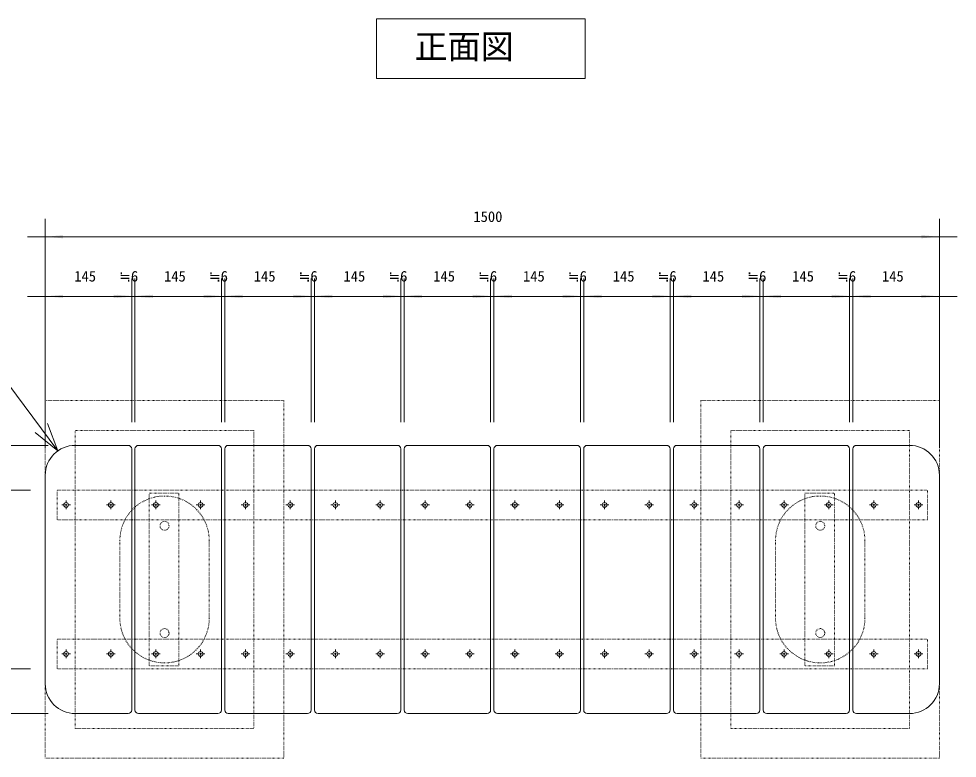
# Model space of a CAD drawing. Units: millimetres, scale not verified. Extents: x -2925 to 2925, y -2062 to 2062.
# Drawn here: x -1936 to -361, y -1223 to 18 of the extents above; entities that cross this region are included whole.
import ezdxf
from ezdxf.enums import TextEntityAlignment as Align

# ---------------------------------------------------------------- set-up
doc = ezdxf.new("R2010")
doc.units = ezdxf.units.MM
doc.header["$LTSCALE"] = 10
doc.linetypes.add('USER5', pattern=[0.208282, 0.069427, -0.138855])
doc.layers.add('0-1_IMPORTED', color=30, linetype='Continuous', lineweight=18)
doc.styles.add('ＭＳ ゴシック', font='')
doc.styles.get('ＭＳ ゴシック').set_extended_font_data('MS Gothic')

msp = doc.modelspace()

# ---------------------------------------------------------------- linework, layer by layer
at = {"layer": '0-1_IMPORTED', "color": 1}
for p, q in [((-1891.15, -703), (-1891.15, -318)), ((-391.15, -703), (-391.15, -318)), ((-1891.15, -348), (-1921.15, -348)), ((-391.15, -348), (-1891.15, -348)), ((-361.15, -348), (-391.15, -348)), ((-1891.15, -703), (-1891.15, -418)), ((-1746.15, -659), (-1746.15, -418)), ((-1746.15, -659), (-1746.15, -418)), ((-1740.59, -659), (-1740.59, -418)), ((-1740.59, -659), (-1740.59, -418)), ((-1595.59, -659), (-1595.59, -418)), ((-1595.59, -659), (-1595.59, -418)), ((-1590.04, -659), (-1590.04, -418)), ((-1590.04, -659), (-1590.04, -418)), ((-1445.04, -659), (-1445.04, -418)), ((-1445.04, -659), (-1445.04, -418)), ((-1439.48, -659), (-1439.48, -418)), ((-1439.48, -659), (-1439.48, -418)), ((-1294.48, -659), (-1294.48, -418)), ((-1294.48, -659), (-1294.48, -418)), ((-1288.93, -659), (-1288.93, -418)), ((-1288.93, -659), (-1288.93, -418)), ((-1143.93, -659), (-1143.93, -418)), ((-1143.93, -659), (-1143.93, -418)), ((-1138.37, -659), (-1138.37, -418)), ((-1138.37, -659), (-1138.37, -418)), ((-993.37, -659), (-993.37, -418)), ((-993.37, -659), (-993.37, -418)), ((-987.81, -659), (-987.81, -418)), ((-987.81, -659), (-987.81, -418)), ((-842.81, -659), (-842.81, -418)), ((-842.81, -659), (-842.81, -418)), ((-837.26, -659), (-837.26, -418)), ((-837.26, -659), (-837.26, -418)), ((-692.26, -659), (-692.26, -418)), ((-692.26, -659), (-692.26, -418)), ((-686.7, -659), (-686.7, -418)), ((-686.7, -659), (-686.7, -418)), ((-541.7, -659), (-541.7, -418)), ((-541.7, -659), (-541.7, -418)), ((-536.15, -659), (-536.15, -418)), ((-536.15, -659), (-536.15, -418)), ((-391.15, -703), (-391.15, -418)), ((-1921.15, -448), (-1891.15, -448)), ((-1891.15, -448), (-1746.15, -448)), ((-1776.15, -448), (-1746.15, -448)), ((-1770.59, -448), (-1740.59, -448)), ((-1746.15, -448), (-1716.15, -448)), ((-1746.15, -448), (-1740.59, -448)), ((-1740.59, -448), (-1595.59, -448)), ((-1740.59, -448), (-1710.59, -448)), ((-1625.59, -448), (-1595.59, -448)), ((-1620.04, -448), (-1590.04, -448)), ((-1595.59, -448), (-1565.59, -448)), ((-1595.59, -448), (-1590.04, -448)), ((-1590.04, -448), (-1445.04, -448)), ((-1590.04, -448), (-1560.04, -448)), ((-1475.04, -448), (-1445.04, -448)), ((-1469.48, -448), (-1439.48, -448)), ((-1445.04, -448), (-1415.04, -448)), ((-1445.04, -448), (-1439.48, -448)), ((-1439.48, -448), (-1294.48, -448)), ((-1439.48, -448), (-1409.48, -448)), ((-1324.48, -448), (-1294.48, -448)), ((-1318.93, -448), (-1288.93, -448)), ((-1294.48, -448), (-1264.48, -448)), ((-1294.48, -448), (-1288.93, -448)), ((-1288.93, -448), (-1143.93, -448)), ((-1288.93, -448), (-1258.93, -448)), ((-1173.93, -448), (-1143.93, -448)), ((-1168.37, -448), (-1138.37, -448)), ((-1143.93, -448), (-1113.93, -448)), ((-1143.93, -448), (-1138.37, -448)), ((-1138.37, -448), (-993.37, -448)), ((-1138.37, -448), (-1108.37, -448)), ((-1023.37, -448), (-993.37, -448)), ((-1017.81, -448), (-987.81, -448)), ((-993.37, -448), (-963.37, -448)), ((-993.37, -448), (-987.81, -448)), ((-987.81, -448), (-842.81, -448)), ((-987.81, -448), (-957.81, -448)), ((-872.81, -448), (-842.81, -448)), ((-867.26, -448), (-837.26, -448)), ((-842.81, -448), (-812.81, -448)), ((-842.81, -448), (-837.26, -448)), ((-837.26, -448), (-692.26, -448)), ((-837.26, -448), (-807.26, -448)), ((-722.26, -448), (-692.26, -448)), ((-716.7, -448), (-686.7, -448)), ((-692.26, -448), (-662.26, -448)), ((-692.26, -448), (-686.7, -448)), ((-686.7, -448), (-541.7, -448)), ((-686.7, -448), (-656.7, -448)), ((-571.7, -448), (-541.7, -448)), ((-566.15, -448), (-536.15, -448)), ((-541.7, -448), (-511.7, -448)), ((-541.7, -448), (-536.15, -448)), ((-536.15, -448), (-391.15, -448)), ((-536.15, -448), (-506.15, -448)), ((-391.15, -448), (-361.15, -448)), ((-1869.96, -707.23), (-1887.63, -661.2)), ((-1869.96, -707.23), (-1908.28, -676.2)), ((-1886.15, -698), (-2236, -698)), ((-1916.15, -773), (-2136, -773)), ((-1916.15, -1073), (-2136, -1073)), ((-1886.15, -1148), (-2236, -1148))]:
    msp.add_line(p, q, dxfattribs=at)
at = {"layer": '0-1_IMPORTED'}
for p, q in [((-1841.15, -698), (-1752.15, -698)), ((-1746.15, -704), (-1746.15, -1142)), ((-1740.59, -1142), (-1740.59, -704)), ((-1734.59, -698), (-1601.59, -698)), ((-1595.59, -704), (-1595.59, -1142)), ((-1590.04, -1142), (-1590.04, -704)), ((-1584.04, -698), (-1451.04, -698)), ((-1445.04, -704), (-1445.04, -1142)), ((-1439.48, -1142), (-1439.48, -704)), ((-1433.48, -698), (-1300.48, -698)), ((-1294.48, -704), (-1294.48, -1142)), ((-1288.93, -1142), (-1288.93, -704)), ((-1282.93, -698), (-1149.93, -698)), ((-1143.93, -704), (-1143.93, -1142)), ((-1138.37, -1142), (-1138.37, -704)), ((-1132.37, -698), (-999.37, -698)), ((-993.37, -704), (-993.37, -1142)), ((-987.81, -1142), (-987.81, -704)), ((-981.81, -698), (-848.81, -698)), ((-842.81, -704), (-842.81, -1142)), ((-837.26, -1142), (-837.26, -704)), ((-831.26, -698), (-698.26, -698)), ((-692.26, -704), (-692.26, -1142)), ((-686.7, -1142), (-686.7, -704)), ((-680.7, -698), (-547.7, -698)), ((-541.7, -704), (-541.7, -1142)), ((-536.15, -704), (-536.15, -1142)), ((-441.15, -698), (-530.15, -698)), ((-1891.15, -1098), (-1891.15, -748)), ((-391.15, -1098), (-391.15, -748)), ((-1863.45, -798), (-1860.43, -798)), ((-1858.15, -798), (-1854.15, -798)), ((-1856.15, -793.71), (-1856.15, -790.7)), ((-1856.15, -800), (-1856.15, -796)), ((-1856.15, -805.3), (-1856.15, -802.29)), ((-1851.86, -798), (-1848.85, -798)), ((-1788.45, -798), (-1785.43, -798)), ((-1783.15, -798), (-1779.15, -798)), ((-1781.15, -793.71), (-1781.15, -790.7)), ((-1781.15, -800), (-1781.15, -796)), ((-1781.15, -805.3), (-1781.15, -802.29)), ((-1776.86, -798), (-1773.85, -798)), ((-1712.89, -798), (-1709.88, -798)), ((-1707.59, -798), (-1703.59, -798)), ((-1705.59, -793.71), (-1705.59, -790.7)), ((-1705.59, -800), (-1705.59, -796)), ((-1705.59, -805.3), (-1705.59, -802.29)), ((-1701.31, -798), (-1698.29, -798)), ((-1637.89, -798), (-1634.88, -798)), ((-1632.59, -798), (-1628.59, -798)), ((-1630.59, -793.71), (-1630.59, -790.7)), ((-1630.59, -800), (-1630.59, -796)), ((-1630.59, -805.3), (-1630.59, -802.29)), ((-1626.31, -798), (-1623.29, -798)), ((-1562.34, -798), (-1559.32, -798)), ((-1557.04, -798), (-1553.04, -798)), ((-1555.04, -793.71), (-1555.04, -790.7)), ((-1555.04, -800), (-1555.04, -796)), ((-1555.04, -805.3), (-1555.04, -802.29)), ((-1550.75, -798), (-1547.73, -798)), ((-1487.34, -798), (-1484.32, -798)), ((-1482.04, -798), (-1478.04, -798)), ((-1480.04, -793.71), (-1480.04, -790.7)), ((-1480.04, -800), (-1480.04, -796)), ((-1480.04, -805.3), (-1480.04, -802.29)), ((-1475.75, -798), (-1472.73, -798)), ((-1411.78, -798), (-1408.77, -798)), ((-1406.48, -798), (-1402.48, -798)), ((-1404.48, -793.71), (-1404.48, -790.7)), ((-1404.48, -800), (-1404.48, -796)), ((-1404.48, -805.3), (-1404.48, -802.29)), ((-1400.2, -798), (-1397.18, -798)), ((-1336.78, -798), (-1333.77, -798)), ((-1331.48, -798), (-1327.48, -798)), ((-1329.48, -793.71), (-1329.48, -790.7)), ((-1329.48, -800), (-1329.48, -796)), ((-1329.48, -805.3), (-1329.48, -802.29)), ((-1325.2, -798), (-1322.18, -798)), ((-1261.23, -798), (-1258.21, -798)), ((-1255.93, -798), (-1251.93, -798)), ((-1253.93, -793.71), (-1253.93, -790.7)), ((-1253.93, -800), (-1253.93, -796)), ((-1253.93, -805.3), (-1253.93, -802.29)), ((-1249.64, -798), (-1246.62, -798)), ((-1186.23, -798), (-1183.21, -798)), ((-1180.93, -798), (-1176.93, -798)), ((-1178.93, -793.71), (-1178.93, -790.7)), ((-1178.93, -800), (-1178.93, -796)), ((-1178.93, -805.3), (-1178.93, -802.29)), ((-1174.64, -798), (-1171.62, -798)), ((-1110.67, -798), (-1107.66, -798)), ((-1105.37, -798), (-1101.37, -798)), ((-1103.37, -793.71), (-1103.37, -790.7)), ((-1103.37, -800), (-1103.37, -796)), ((-1103.37, -805.3), (-1103.37, -802.29)), ((-1099.08, -798), (-1096.07, -798)), ((-1035.67, -798), (-1032.66, -798)), ((-1030.37, -798), (-1026.37, -798)), ((-1028.37, -793.71), (-1028.37, -790.7)), ((-1028.37, -800), (-1028.37, -796)), ((-1028.37, -805.3), (-1028.37, -802.29)), ((-1024.08, -798), (-1021.07, -798)), ((-960.12, -798), (-957.1, -798)), ((-954.81, -798), (-950.81, -798)), ((-952.81, -793.71), (-952.81, -790.7)), ((-952.81, -800), (-952.81, -796)), ((-952.81, -805.3), (-952.81, -802.29)), ((-948.53, -798), (-945.51, -798)), ((-885.12, -798), (-882.1, -798)), ((-879.81, -798), (-875.81, -798)), ((-877.81, -793.71), (-877.81, -790.7)), ((-877.81, -800), (-877.81, -796)), ((-877.81, -805.3), (-877.81, -802.29)), ((-873.53, -798), (-870.51, -798)), ((-809.56, -798), (-806.55, -798)), ((-804.26, -798), (-800.26, -798)), ((-802.26, -793.71), (-802.26, -790.7)), ((-802.26, -800), (-802.26, -796)), ((-802.26, -805.3), (-802.26, -802.29)), ((-797.97, -798), (-794.96, -798)), ((-734.56, -798), (-731.55, -798)), ((-729.26, -798), (-725.26, -798)), ((-727.26, -793.71), (-727.26, -790.7)), ((-727.26, -800), (-727.26, -796)), ((-727.26, -805.3), (-727.26, -802.29)), ((-722.97, -798), (-719.96, -798)), ((-659.01, -798), (-655.99, -798)), ((-653.7, -798), (-649.7, -798)), ((-651.7, -793.71), (-651.7, -790.7)), ((-651.7, -800), (-651.7, -796)), ((-651.7, -805.3), (-651.7, -802.29)), ((-647.42, -798), (-644.4, -798)), ((-584.01, -798), (-580.99, -798)), ((-578.7, -798), (-574.7, -798)), ((-576.7, -793.71), (-576.7, -790.7)), ((-576.7, -800), (-576.7, -796)), ((-576.7, -805.3), (-576.7, -802.29)), ((-572.42, -798), (-569.4, -798)), ((-508.45, -798), (-505.43, -798)), ((-503.15, -798), (-499.15, -798)), ((-501.15, -793.71), (-501.15, -790.7)), ((-501.15, -800), (-501.15, -796)), ((-501.15, -805.3), (-501.15, -802.29)), ((-496.86, -798), (-493.85, -798)), ((-433.45, -798), (-430.43, -798)), ((-428.15, -798), (-424.15, -798)), ((-426.15, -793.71), (-426.15, -790.7)), ((-426.15, -800), (-426.15, -796)), ((-426.15, -805.3), (-426.15, -802.29)), ((-421.86, -798), (-418.85, -798)), ((-1863.45, -1048), (-1860.43, -1048)), ((-1858.15, -1048), (-1854.15, -1048)), ((-1856.15, -1040.7), (-1856.15, -1043.71)), ((-1856.15, -1046), (-1856.15, -1050)), ((-1856.15, -1052.29), (-1856.15, -1055.3)), ((-1851.86, -1048), (-1848.85, -1048)), ((-1788.45, -1048), (-1785.43, -1048)), ((-1783.15, -1048), (-1779.15, -1048)), ((-1781.15, -1040.7), (-1781.15, -1043.71)), ((-1781.15, -1046), (-1781.15, -1050)), ((-1781.15, -1052.29), (-1781.15, -1055.3)), ((-1776.86, -1048), (-1773.85, -1048)), ((-1712.89, -1048), (-1709.88, -1048)), ((-1707.59, -1048), (-1703.59, -1048)), ((-1705.59, -1040.7), (-1705.59, -1043.71)), ((-1705.59, -1046), (-1705.59, -1050)), ((-1705.59, -1052.29), (-1705.59, -1055.3)), ((-1701.31, -1048), (-1698.29, -1048)), ((-1637.89, -1048), (-1634.88, -1048)), ((-1632.59, -1048), (-1628.59, -1048)), ((-1630.59, -1040.7), (-1630.59, -1043.71)), ((-1630.59, -1046), (-1630.59, -1050)), ((-1630.59, -1052.29), (-1630.59, -1055.3)), ((-1626.31, -1048), (-1623.29, -1048)), ((-1562.34, -1048), (-1559.32, -1048)), ((-1557.04, -1048), (-1553.04, -1048)), ((-1555.04, -1040.7), (-1555.04, -1043.71)), ((-1555.04, -1046), (-1555.04, -1050)), ((-1555.04, -1052.29), (-1555.04, -1055.3)), ((-1550.75, -1048), (-1547.73, -1048)), ((-1487.34, -1048), (-1484.32, -1048)), ((-1482.04, -1048), (-1478.04, -1048)), ((-1480.04, -1040.7), (-1480.04, -1043.71)), ((-1480.04, -1046), (-1480.04, -1050)), ((-1480.04, -1052.29), (-1480.04, -1055.3)), ((-1475.75, -1048), (-1472.73, -1048)), ((-1411.78, -1048), (-1408.77, -1048)), ((-1406.48, -1048), (-1402.48, -1048)), ((-1404.48, -1040.7), (-1404.48, -1043.71)), ((-1404.48, -1046), (-1404.48, -1050)), ((-1404.48, -1052.29), (-1404.48, -1055.3)), ((-1400.2, -1048), (-1397.18, -1048)), ((-1336.78, -1048), (-1333.77, -1048)), ((-1331.48, -1048), (-1327.48, -1048)), ((-1329.48, -1040.7), (-1329.48, -1043.71)), ((-1329.48, -1046), (-1329.48, -1050)), ((-1329.48, -1052.29), (-1329.48, -1055.3)), ((-1325.2, -1048), (-1322.18, -1048)), ((-1261.23, -1048), (-1258.21, -1048)), ((-1255.93, -1048), (-1251.93, -1048)), ((-1253.93, -1040.7), (-1253.93, -1043.71)), ((-1253.93, -1046), (-1253.93, -1050)), ((-1253.93, -1052.29), (-1253.93, -1055.3)), ((-1249.64, -1048), (-1246.62, -1048)), ((-1186.23, -1048), (-1183.21, -1048)), ((-1180.93, -1048), (-1176.93, -1048)), ((-1178.93, -1040.7), (-1178.93, -1043.71)), ((-1178.93, -1046), (-1178.93, -1050)), ((-1178.93, -1052.29), (-1178.93, -1055.3)), ((-1174.64, -1048), (-1171.62, -1048)), ((-1110.67, -1048), (-1107.66, -1048)), ((-1105.37, -1048), (-1101.37, -1048)), ((-1103.37, -1040.7), (-1103.37, -1043.71)), ((-1103.37, -1046), (-1103.37, -1050)), ((-1103.37, -1052.29), (-1103.37, -1055.3)), ((-1099.08, -1048), (-1096.07, -1048)), ((-1035.67, -1048), (-1032.66, -1048)), ((-1030.37, -1048), (-1026.37, -1048)), ((-1028.37, -1040.7), (-1028.37, -1043.71)), ((-1028.37, -1046), (-1028.37, -1050)), ((-1028.37, -1052.29), (-1028.37, -1055.3)), ((-1024.08, -1048), (-1021.07, -1048)), ((-960.12, -1048), (-957.1, -1048)), ((-954.81, -1048), (-950.81, -1048)), ((-952.81, -1040.7), (-952.81, -1043.71)), ((-952.81, -1046), (-952.81, -1050)), ((-952.81, -1052.29), (-952.81, -1055.3)), ((-948.53, -1048), (-945.51, -1048)), ((-885.12, -1048), (-882.1, -1048)), ((-879.81, -1048), (-875.81, -1048)), ((-877.81, -1040.7), (-877.81, -1043.71)), ((-877.81, -1046), (-877.81, -1050)), ((-877.81, -1052.29), (-877.81, -1055.3)), ((-873.53, -1048), (-870.51, -1048)), ((-809.56, -1048), (-806.55, -1048)), ((-804.26, -1048), (-800.26, -1048)), ((-802.26, -1040.7), (-802.26, -1043.71)), ((-802.26, -1046), (-802.26, -1050)), ((-802.26, -1052.29), (-802.26, -1055.3)), ((-797.97, -1048), (-794.96, -1048)), ((-734.56, -1048), (-731.55, -1048)), ((-729.26, -1048), (-725.26, -1048)), ((-727.26, -1040.7), (-727.26, -1043.71)), ((-727.26, -1046), (-727.26, -1050)), ((-727.26, -1052.29), (-727.26, -1055.3)), ((-722.97, -1048), (-719.96, -1048)), ((-659.01, -1048), (-655.99, -1048)), ((-653.7, -1048), (-649.7, -1048)), ((-651.7, -1040.7), (-651.7, -1043.71)), ((-651.7, -1046), (-651.7, -1050)), ((-651.7, -1052.29), (-651.7, -1055.3)), ((-647.42, -1048), (-644.4, -1048)), ((-584.01, -1048), (-580.99, -1048)), ((-578.7, -1048), (-574.7, -1048)), ((-576.7, -1040.7), (-576.7, -1043.71)), ((-576.7, -1046), (-576.7, -1050)), ((-576.7, -1052.29), (-576.7, -1055.3)), ((-572.42, -1048), (-569.4, -1048)), ((-508.45, -1048), (-505.43, -1048)), ((-503.15, -1048), (-499.15, -1048)), ((-501.15, -1040.7), (-501.15, -1043.71)), ((-501.15, -1046), (-501.15, -1050)), ((-501.15, -1052.29), (-501.15, -1055.3)), ((-496.86, -1048), (-493.85, -1048)), ((-433.45, -1048), (-430.43, -1048)), ((-428.15, -1048), (-424.15, -1048)), ((-426.15, -1040.7), (-426.15, -1043.71)), ((-426.15, -1046), (-426.15, -1050)), ((-426.15, -1052.29), (-426.15, -1055.3)), ((-421.86, -1048), (-418.85, -1048)), ((-1752.15, -1148), (-1841.15, -1148)), ((-1601.59, -1148), (-1734.59, -1148)), ((-1451.04, -1148), (-1584.04, -1148)), ((-1300.48, -1148), (-1433.48, -1148)), ((-1149.93, -1148), (-1282.93, -1148)), ((-999.37, -1148), (-1132.37, -1148)), ((-848.81, -1148), (-981.81, -1148)), ((-698.26, -1148), (-831.26, -1148)), ((-547.7, -1148), (-680.7, -1148)), ((-530.15, -1148), (-441.15, -1148))]:
    msp.add_line(p, q, dxfattribs=at)
at = {"layer": '0-1_IMPORTED', "linetype": 'USER5'}
for p, q in [((-1766, -988), (-1766, -858)), ((-1616, -858), (-1616, -988)), ((-666, -988), (-666, -858)), ((-516, -858), (-516, -988))]:
    msp.add_line(p, q, dxfattribs=at)
at = {"layer": '0-1_IMPORTED'}
msp.add_lwpolyline([(-1335.48, 17.75), (-985.48, 17.75), (-985.48, -82.25), (-1335.48, -82.25)], close=True, dxfattribs=at)
at = {"layer": '0-1_IMPORTED', "color": 1}
msp.add_lwpolyline([(-1869.96, -707.23), (-1953.96, -594.46), (-2044.15, -594.46)], dxfattribs=at)
at = {"layer": '0-1_IMPORTED', "linetype": 'USER5'}
for points in [[(-1891.15, -623), (-1491.15, -623), (-1491.15, -1223), (-1891.15, -1223)], [(-791.15, -623), (-391.15, -623), (-391.15, -1223), (-791.15, -1223)], [(-1841.15, -673), (-1541.15, -673), (-1541.15, -1173), (-1841.15, -1173)], [(-741.15, -673), (-441.15, -673), (-441.15, -1173), (-741.15, -1173)], [(-1871.15, -773), (-411.15, -773), (-411.15, -823), (-1871.15, -823)], [(-1717, -778), (-1667, -778), (-1667, -1068), (-1717, -1068)], [(-617, -778), (-567, -778), (-567, -1068), (-617, -1068)], [(-1871.15, -1023), (-411.15, -1023), (-411.15, -1073), (-1871.15, -1073)]]:
    msp.add_lwpolyline(points, close=True, dxfattribs=at)
at = {"layer": '0-1_IMPORTED'}
for centre in [(-1856.15, -798), (-1781.15, -798), (-1705.59, -798), (-1630.59, -798), (-1555.04, -798), (-1480.04, -798), (-1404.48, -798), (-1329.48, -798), (-1253.93, -798), (-1178.93, -798), (-1103.37, -798), (-1028.37, -798), (-952.81, -798), (-877.81, -798), (-802.26, -798), (-727.26, -798), (-651.7, -798), (-576.7, -798), (-501.15, -798), (-426.15, -798), (-1856.15, -1048), (-1781.15, -1048), (-1705.59, -1048), (-1630.59, -1048), (-1555.04, -1048), (-1480.04, -1048), (-1404.48, -1048), (-1329.48, -1048), (-1253.93, -1048), (-1178.93, -1048), (-1103.37, -1048), (-1028.37, -1048), (-952.81, -1048), (-877.81, -1048), (-802.26, -1048), (-727.26, -1048), (-651.7, -1048), (-576.7, -1048), (-501.15, -1048), (-426.15, -1048)]:
    msp.add_circle(centre, 4, dxfattribs=at)
at = {"layer": '0-1_IMPORTED', "linetype": 'USER5'}
for centre in [(-1691, -833), (-591, -833), (-1691, -1013), (-591, -1013)]:
    msp.add_circle(centre, 7.5, dxfattribs=at)
at = {"layer": '0-1_IMPORTED'}
for centre, radius, start, end in [((-1841.15, -748), 50, 90, 180), ((-1752.15, -704), 6, 0, 90), ((-1734.59, -704), 6, 90, 180), ((-1601.59, -704), 6, 0, 90), ((-1584.04, -704), 6, 90, 180), ((-1451.04, -704), 6, 0, 90), ((-1433.48, -704), 6, 90, 180), ((-1300.48, -704), 6, 0, 90), ((-1282.93, -704), 6, 90, 180), ((-1149.93, -704), 6, 0, 90), ((-1132.37, -704), 6, 90, 180), ((-999.37, -704), 6, 0, 90), ((-981.81, -704), 6, 90, 180), ((-848.81, -704), 6, 0, 90), ((-831.26, -704), 6, 90, 180), ((-698.26, -704), 6, 0, 90), ((-680.7, -704), 6, 90, 180), ((-547.7, -704), 6, 0, 90), ((-530.15, -704), 6, 90, 180), ((-441.15, -748), 50, 0, 90), ((-1841.15, -1098), 50, 180, 270), ((-441.15, -1098), 50, 270, 0), ((-1752.15, -1142), 6, 270, 0), ((-1734.59, -1142), 6, 180, 270), ((-1601.59, -1142), 6, 270, 360), ((-1584.04, -1142), 6, 180, 270), ((-1451.04, -1142), 6, 270, 0), ((-1433.48, -1142), 6, 180, 270), ((-1300.48, -1142), 6, 270, 0), ((-1282.93, -1142), 6, 180, 270), ((-1149.93, -1142), 6, 270, 0), ((-1132.37, -1142), 6, 180, 270), ((-999.37, -1142), 6, 270, 360), ((-981.81, -1142), 6, 180, 270), ((-848.81, -1142), 6, 270, 360), ((-831.26, -1142), 6, 180, 270), ((-698.26, -1142), 6, 270, 360), ((-680.7, -1142), 6, 180, 270), ((-547.7, -1142), 6, 270, 360), ((-530.15, -1142), 6, 180, 270)]:
    msp.add_arc(centre, radius, start, end, dxfattribs=at)
at = {"layer": '0-1_IMPORTED', "linetype": 'USER5'}
for centre, start, end in [((-1691, -858), 89.99992, 180.00008), ((-1691, -858), 359.99992, 90.00008), ((-591, -858), 89.99992, 180.00008), ((-591, -858), 359.99992, 90.00008), ((-1691, -988), 179.99992, 270.00008), ((-1691, -988), 269.99992, 0.00008), ((-591, -988), 179.99992, 270.00008), ((-591, -988), 269.99992, 0.00008)]:
    msp.add_arc(centre, 75, start, end, dxfattribs=at)
at = {"layer": '0-1_IMPORTED', "color": 1}
for points in [[(-1891.15, -348), (-1861.15, -345.38), (-1861.15, -350.62)], [(-391.15, -348), (-421.15, -350.62), (-421.15, -345.38)], [(-1891.15, -448), (-1861.15, -445.38), (-1861.15, -450.62)], [(-1746.15, -448), (-1776.15, -450.62), (-1776.15, -445.38)], [(-1740.59, -448), (-1770.59, -450.62), (-1770.59, -445.38)], [(-1746.15, -448), (-1716.15, -445.38), (-1716.15, -450.62)], [(-1740.59, -448), (-1710.59, -445.38), (-1710.59, -450.62)], [(-1595.59, -448), (-1625.59, -450.62), (-1625.59, -445.38)], [(-1590.04, -448), (-1620.04, -450.62), (-1620.04, -445.38)], [(-1595.59, -448), (-1565.59, -445.38), (-1565.59, -450.62)], [(-1590.04, -448), (-1560.04, -445.38), (-1560.04, -450.62)], [(-1445.04, -448), (-1475.04, -450.62), (-1475.04, -445.38)], [(-1439.48, -448), (-1469.48, -450.62), (-1469.48, -445.38)], [(-1445.04, -448), (-1415.04, -445.38), (-1415.04, -450.62)], [(-1439.48, -448), (-1409.48, -445.38), (-1409.48, -450.62)], [(-1294.48, -448), (-1324.48, -450.62), (-1324.48, -445.38)], [(-1288.93, -448), (-1318.92, -450.62), (-1318.92, -445.38)], [(-1294.48, -448), (-1264.48, -445.38), (-1264.48, -450.62)], [(-1288.93, -448), (-1258.93, -445.38), (-1258.93, -450.62)], [(-1143.93, -448), (-1173.92, -450.62), (-1173.92, -445.38)], [(-1138.37, -448), (-1168.37, -450.62), (-1168.37, -445.38)], [(-1143.93, -448), (-1113.93, -445.38), (-1113.93, -450.62)], [(-1138.37, -448), (-1108.37, -445.38), (-1108.37, -450.62)], [(-993.37, -448), (-1023.37, -450.62), (-1023.37, -445.38)], [(-987.81, -448), (-1017.81, -450.62), (-1017.81, -445.38)], [(-993.37, -448), (-963.37, -445.38), (-963.37, -450.62)], [(-987.81, -448), (-957.82, -445.38), (-957.82, -450.62)], [(-842.81, -448), (-872.81, -450.62), (-872.81, -445.38)], [(-837.26, -448), (-867.26, -450.62), (-867.26, -445.38)], [(-842.81, -448), (-812.82, -445.38), (-812.82, -450.62)], [(-837.26, -448), (-807.26, -445.38), (-807.26, -450.62)], [(-692.26, -448), (-722.26, -450.62), (-722.26, -445.38)], [(-686.7, -448), (-716.7, -450.62), (-716.7, -445.38)], [(-692.26, -448), (-662.26, -445.38), (-662.26, -450.62)], [(-686.7, -448), (-656.71, -445.38), (-656.71, -450.62)], [(-541.7, -448), (-571.7, -450.62), (-571.7, -445.38)], [(-536.15, -448), (-566.15, -450.62), (-566.15, -445.38)], [(-541.7, -448), (-511.71, -445.38), (-511.71, -450.62)], [(-536.15, -448), (-506.15, -445.38), (-506.15, -450.62)], [(-391.15, -448), (-421.15, -450.62), (-421.15, -445.38)]]:
    msp.add_solid(points, dxfattribs=at)

# ---------------------------------------------------------------- texts
at = {"layer": '0-1_IMPORTED', "color": 7, "style": 'ＭＳ ゴシック'}
for s, height, p in [('正面図', 40.7, (-1271.69, -61.45)), ('1500', 17.91, (-1172.9, -328.55)), ('145', 17.91, (-1842.46, -428.55)), ('≒6', 17.91, (-1767.18, -428.55)), ('145', 17.91, (-1691.91, -428.55)), ('≒6', 17.91, (-1616.63, -428.55)), ('145', 17.91, (-1541.35, -428.55)), ('≒6', 17.91, (-1466.07, -428.55)), ('145', 17.91, (-1390.79, -428.55)), ('≒6', 17.91, (-1315.52, -428.55)), ('145', 17.91, (-1240.24, -428.55)), ('≒6', 17.91, (-1164.96, -428.55)), ('145', 17.91, (-1089.68, -428.55)), ('≒6', 17.91, (-1014.41, -428.55)), ('145', 17.91, (-939.13, -428.55)), ('≒6', 17.91, (-863.85, -428.55)), ('145', 17.91, (-788.57, -428.55)), ('≒6', 17.91, (-713.29, -428.55)), ('145', 17.91, (-638.02, -428.55)), ('≒6', 17.91, (-562.74, -428.55)), ('145', 17.91, (-487.46, -428.55))]:
    msp.add_text(s, height=height, dxfattribs=at).set_placement(p, align=Align.BOTTOM_LEFT)

doc.saveas('drawing.dxf')
